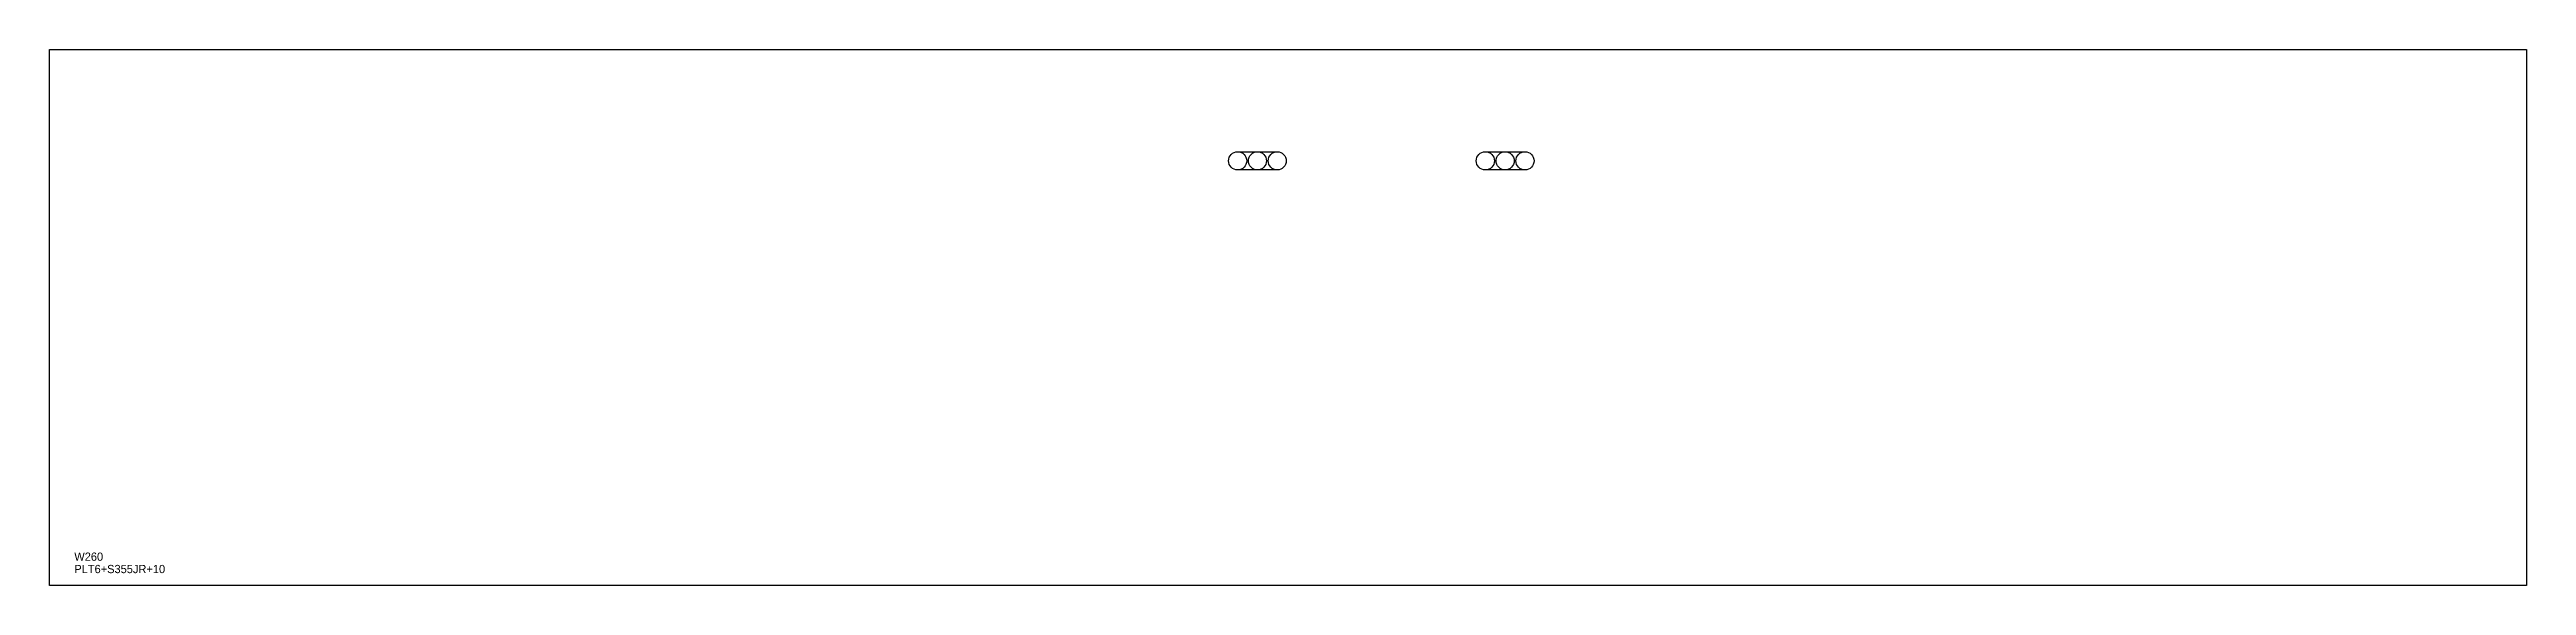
# Model space of a CAD drawing. Extents: x 0 to 3000, y 0 to 650.
import ezdxf

# ---------------------------------------------------------------- set-up
doc = ezdxf.new("R2010")
doc.units = 0
for name, color, linetype in [('22', 7, 'CONTINUOUS'), ('CUT', 7, 'CONTINUOUS'), ('LAYOUT', 4, 'CONTINUOUS'), ('SCRIBE', 3, 'CONTINUOUS'), ('TEXT', 7, 'CONTINUOUS')]:
    doc.layers.add(name, color=color, linetype=linetype)

msp = doc.modelspace()

# ---------------------------------------------------------------- linework, layer by layer
at = {"layer": '22', "color": 7, "linetype": 'CONTINUOUS'}
for centre, radius in [((1438.97, 514.97), 11), ((1462.97, 514.97), 11), ((1486.97, 514.97), 11), ((1738.97, 514.97), 11), ((1762.97, 514.97), 11), ((1786.97, 514.97), 11), ((0, 0), 0), ((0, 0), 0)]:
    msp.add_circle(centre, radius, dxfattribs=at)
at = {"layer": 'CUT', "color": 7, "linetype": 'CONTINUOUS'}
msp.add_lwpolyline([(0, 0), (0, 650), (3000, 650), (3000, 0)], close=True, dxfattribs=at)
at = {"layer": 'LAYOUT', "color": 4, "linetype": 'CONTINUOUS'}
for points in [[(1438.97, 503.97, -1), (1438.97, 525.97), (1486.97, 525.97, -1), (1486.97, 503.97)], [(1738.97, 503.97, -1), (1738.97, 525.97), (1786.97, 525.97, -1), (1786.97, 503.97)]]:
    msp.add_lwpolyline(points, format="xyb", close=True, dxfattribs=at)

# ---------------------------------------------------------------- texts
at = {"layer": 'SCRIBE', "color": 3}
msp.add_text('W260', height=10, dxfattribs=at).set_placement((30, 30))
at = {"layer": 'TEXT', "color": 7}
msp.add_text('PLT6+S355JR+10', height=10, dxfattribs=at).set_placement((30, 15))

doc.saveas('drawing.dxf')
